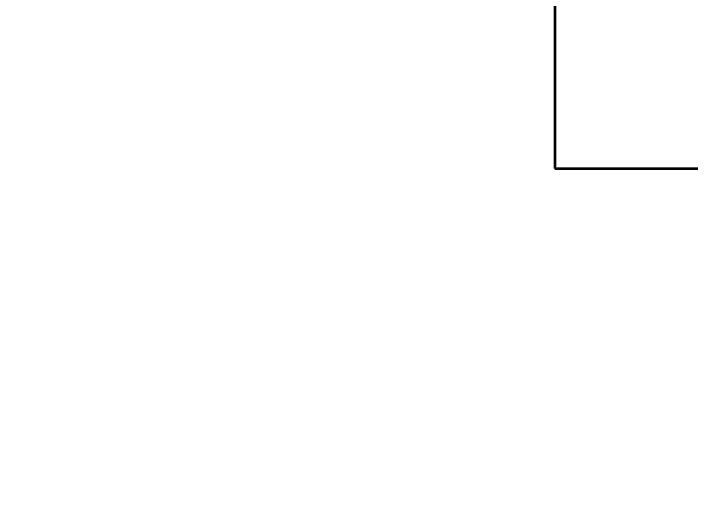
# Model space of a CAD drawing. Header units: millimetres. Extents: x -742 to 742, y -525 to 525.
# Drawn here: x -412.4 to -359.1, y 278.6 to 317.6 of the extents above; entities that cross this region are included whole.
import ezdxf

# ---------------------------------------------------------------- set-up
doc = ezdxf.new("R2010")
doc.units = ezdxf.units.MM
doc.layers.get('0').update_dxf_attribs({"lineweight": 35})
doc.layers.add('尺寸线层', color=3, linetype='Continuous', lineweight=18)
doc.layers.add('粗实线层', color=7, linetype='Continuous', lineweight=35)
doc.styles.add('标准', font='', dxfattribs={"width": 0.667})
doc.styles.get('标准').set_extended_font_data('宋体')
doc.dimstyles.new('标准', dxfattribs={"dimscale": 5, "dimtxt": 3.5, "dimasz": 4, "dimexe": 2, "dimexo": 0, "dimtad": 1, "dimdsep": 46, "dimtxsty": '标准', "dimblk": '_CAXARROW', "dimcen": 0, "dimdle": 6, "dimazin": 2, "dimtfac": 0.707107, "dimtdec": 3, "dimtmove": 2, "dimatfit": 3, "dimfxl": 1, "dimfrac": 2, "dimtolj": 1, "dimarcsym": 0})

# ---------------------------------------------------------------- blocks, each defined once
blk = doc.blocks.new('*X5')
for p, q in [((-387.802, 146.714), (-387.802, 105)), ((-387.802, 105), (-323.785, 105))]:
    blk.add_line(p, q)
blk = doc.blocks.new('*X4')
at = {"color": 0, "linetype": 'ByBlock'}
blk.add_blockref('*X5', (0, 0), dxfattribs=at)
blk = doc.blocks.new('*X17')
at = {"color": 0, "char_height": 17.5, "attachment_point": 1, "rotation": 36.9828, "line_spacing_factor": 1.15057, "style": '标准'}
for s, insert, width in [('\\T1.1;{\\H0.707107x;+0.07}', (-274.436, 350.743), 127.48518), ('\\T1.1;{\\H0.707107x;+0.05}', (-265.55, 338.943), 127.48518), ('\\T1.1;%%C152', (-298.018, 321.03), 279.30243)]:
    blk.add_mtext(s, dxfattribs=dict(at, insert=insert, width=width))
blk = doc.blocks.new('*X16')
at = {"layer": '尺寸线层'}
for points in [[(-359.079, 246.12), (-373.551, 232.092), (-376.559, 236.086)], [(-480.499, 154.681), (-463.019, 164.715), (-466.026, 168.709)]]:
    blk.add_hatch(color=0, dxfattribs=at).paths.add_polyline_path(points, flags=0)
at = {"layer": '尺寸线层', "color": 0}
blk.add_line((-228.34, 344.578), (-480.499, 154.681), dxfattribs=at)
blk.add_blockref('*X17', (0, 0), dxfattribs=at)
blk = doc.blocks.new('_CAXARROW')
blk.add_hatch(color=0).paths.add_polyline_path([(0, 0), (-1, 0.125), (-1, -0.125)], flags=0)
blk = doc.blocks.new('*X18')
at = {"layer": '尺寸线层'}
for points in [[(-275.986, 258.242), (-293.608, 248.459), (-295.474, 253.098)], [(-563.592, 142.559), (-544.104, 147.703), (-545.97, 152.342)]]:
    blk.add_hatch(color=0, dxfattribs=at).paths.add_polyline_path(points, flags=0)
at = {"layer": '尺寸线层', "color": 0}
blk.add_line((-215.381, 282.619), (-563.592, 142.559), dxfattribs=at)
at = {"layer": '尺寸线层', "color": 0, "insert": (-235.845, 287.24), "char_height": 17.5, "width": 69.04382, "attachment_point": 5, "rotation": 21.9113, "line_spacing_factor": 1.15057, "style": '标准'}
blk.add_mtext('\\T1.1;%%C310', dxfattribs=at)

msp = doc.modelspace()

# ---------------------------------------------------------------- block references
at = {"layer": '粗实线层'}
msp.add_blockref('*X4', (18.013, 200.401), dxfattribs=at)

# ---------------------------------------------------------------- dimensions: what is measured, and where the dimension line sits
at = {"layer": '尺寸线层'}
for p1, p2, override, picture, middle in [((-480.499, 154.681), (-359.079, 246.12), {"dimpost": '%%C<>', "dimsah": 1, "dimtol": 1, "dimtp": 0.07, "dimtm": -0.05, "dimtfill": 1, "dimtzin": 8}, '*X16', (-256.229, 323.575)), ((-563.592, 142.559), (-275.986, 258.242), {"dimpost": '%%C<>', "dimsah": 1, "dimtfill": 1, "dimtzin": 8}, '*X18', (-231.395, 276.177))]:
    dim = msp.add_diameter_dim_2p(p1=p1, p2=p2, dimstyle='标准', override=override, dxfattribs=at)
    dim.commit()
    dim.dimension.update_dxf_attribs({"geometry": picture, "text_midpoint": middle, "dimtype": 163})

doc.saveas('drawing.dxf')
